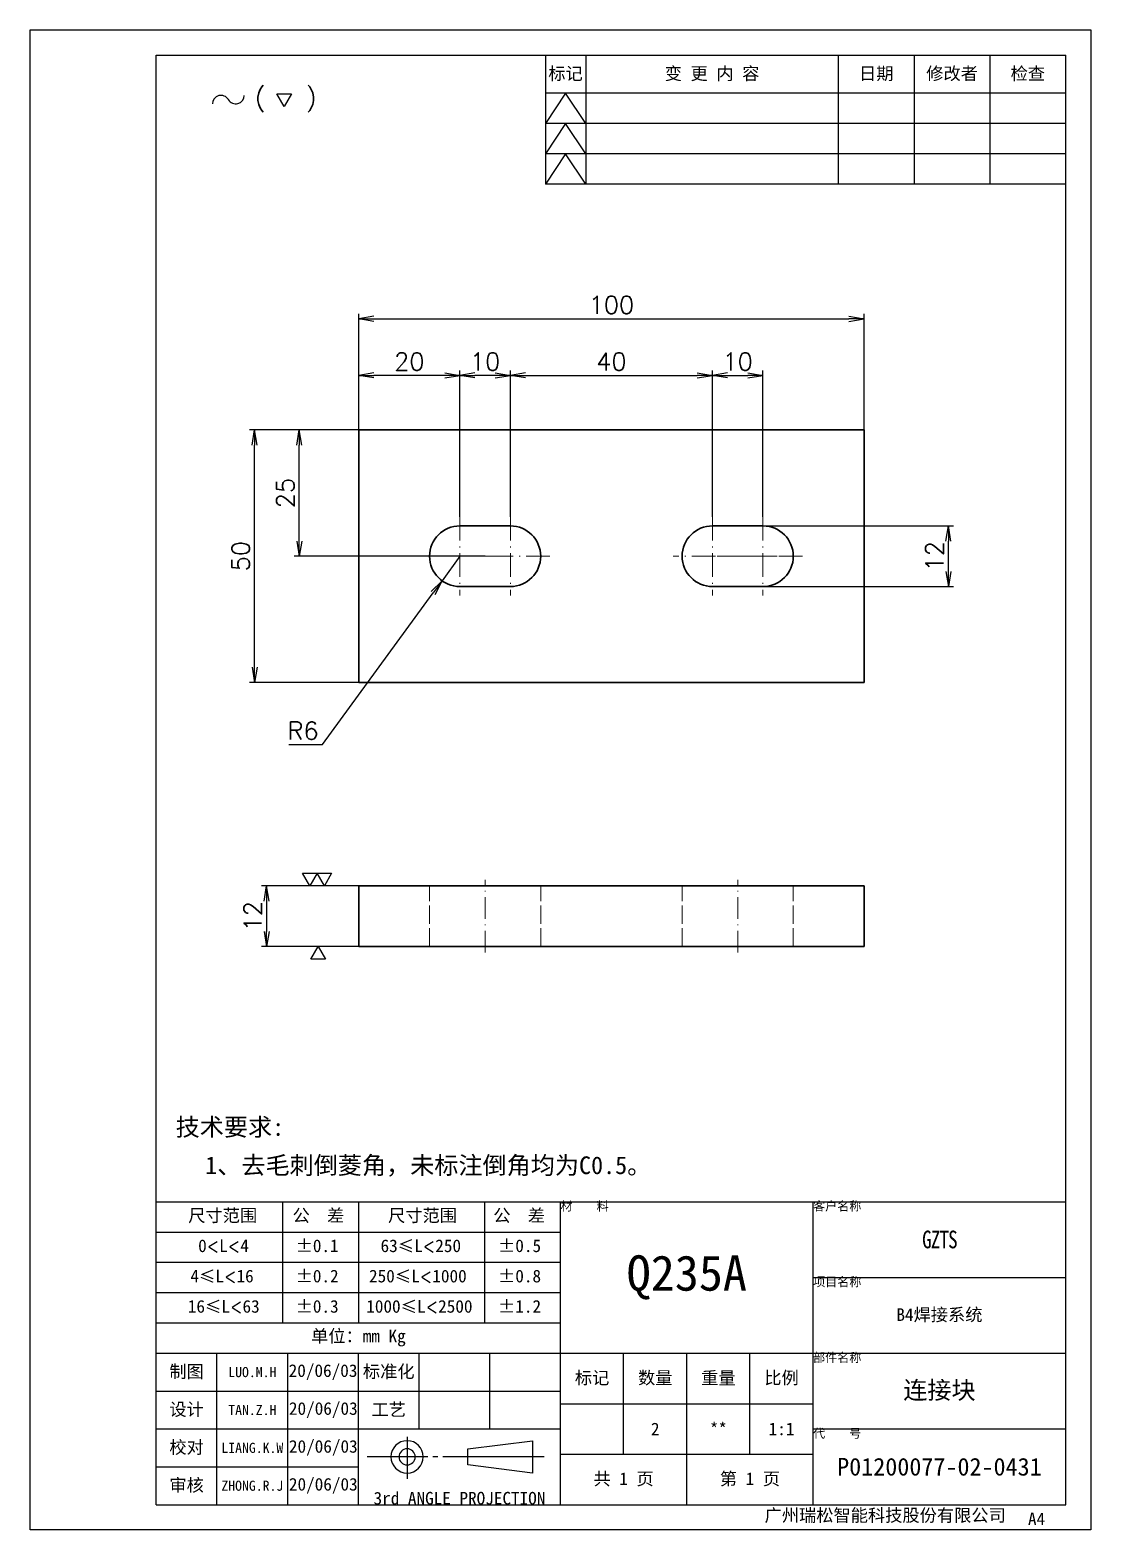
# Model space of a CAD drawing. Header units: millimetres. Extents: x -73083 to 81340, y -6859 to 6812.
# Drawn here: x 79339.9 to 79549.9, y -6859.1 to -6562.1 of the extents above; entities that cross this region are included whole.
import ezdxf

# ---------------------------------------------------------------- set-up
doc = ezdxf.new("R2010")
doc.units = ezdxf.units.MM
for name, pattern in [('AM_ISO02W050', [7.5, 6, -1.5]), ('AM_ISO08W050', [18, 12, -1.5, 3, -1.5]), ('CENTER-HOKUTO', [23, 20, -1, 1, -1]), ('DASHDOT', [18.5, 12, -3, 0.5, -3]), ('DASHED', [15, 12, -3])]:
    doc.linetypes.add(name, pattern=pattern)
for name, color, linetype in [('A4', 7, 'Continuous'), ('title_frame', 7, 'Continuous'), ('word_dim', 253, 'Continuous')]:
    doc.layers.add(name, color=color, linetype=linetype)
for name, color, linetype, lineweight in [('AM_7', 2, 'AM_ISO08W050', 25), ('AM_HID', 1, 'AM_ISO02W050', 25), ('SOLID LINE', 7, 'Continuous', 30)]:
    doc.layers.add(name, color=color, linetype=linetype, lineweight=lineweight)
doc.styles.get("Standard").update_dxf_attribs({"font": 'romans.shx', "bigfont": 'bigfont.shx'})
doc.dimstyles.new('STANDARD 1-1', dxfattribs={"dimtxt": 3.5, "dimasz": 3, "dimexe": 1, "dimexo": 0, "dimgap": 1, "dimtad": 3, "dimdsep": 46, "dimtxsty": 'Standard', "dimblk1": 'OPEN', "dimblk2": 'OPEN', "dimsah": 1, "dimcen": 0, "dimclrd": 256, "dimclre": 256, "dimclrt": 3, "dimazin": 2, "dimtfac": 1, "dimtmove": 0, "dimatfit": 3, "dimldrblk": 'OPEN', "dimfxl": 0, "dimtolj": 1, "dimtzin": 0, "dimarcsym": 0})
doc.dimstyles.new('STANDARD 1-1$4', dxfattribs={"dimtxt": 3.5, "dimasz": 3, "dimexe": 1, "dimexo": 0, "dimgap": 1, "dimtad": 3, "dimtoh": 1, "dimdsep": 46, "dimtxsty": 'Standard', "dimblk1": 'OPEN', "dimblk2": 'OPEN', "dimsah": 1, "dimcen": 0, "dimclrd": 256, "dimclre": 256, "dimclrt": 3, "dimazin": 2, "dimtfac": 1, "dimtmove": 0, "dimatfit": 3, "dimldrblk": 'OPEN', "dimfxl": 0, "dimtolj": 1, "dimtzin": 0, "dimarcsym": 0})
doc.dimstyles.new('STANDARD1-1', dxfattribs={"dimtxt": 3.5, "dimasz": 3, "dimexe": 1, "dimexo": 0, "dimgap": 1, "dimtad": 3, "dimdsep": 46, "dimtxsty": 'Standard', "dimblk1": 'OPEN', "dimblk2": 'OPEN', "dimsah": 1, "dimcen": 0, "dimclrd": 256, "dimclre": 256, "dimclrt": 3, "dimazin": 2, "dimtfac": 1, "dimtmove": 0, "dimatfit": 3, "dimldrblk": 'OPEN', "dimfxl": 0, "dimtolj": 1, "dimlwd": -1, "dimlwe": -1, "dimarcsym": 0})

# ---------------------------------------------------------------- blocks, each defined once
blk = doc.blocks.new('_Open')
at = {"color": 0, "lineweight": -2}
for p, q in [((-1, 0.167), (0, 0)), ((-1, -0.167), (0, 0)), ((0, 0), (-1, 0))]:
    blk.add_line(p, q, dxfattribs=at)
blk = doc.blocks.new('*D1809')
at = {"layer": 'DEFPOINTS', "color": 0, "linetype": 'Continuous', "ltscale": 5}
for p in [(79384.32, -6641.28), (79404.94, -6641.28), (79404.94, -6691.28)]:
    blk.add_point(p, dxfattribs=at)
at = {"layer": 'word_dim', "ltscale": 5}
for p, q in [((79404.94, -6641.28), (79383.32, -6641.28)), ((79384.32, -6688.28), (79384.32, -6644.28)), ((79404.94, -6691.28), (79383.32, -6691.28))]:
    blk.add_line(p, q, dxfattribs=at)
at = {"layer": 'word_dim', "linetype": 'Continuous', "ltscale": 5, "xscale": 3, "yscale": 3, "zscale": 3}
for p, rotation in [((79384.32, -6641.28), 90), ((79384.32, -6691.28), 270)]:
    blk.add_blockref('_Open', p, dxfattribs=dict(at, rotation=rotation))
at = {"layer": 'word_dim', "color": 3, "linetype": 'Continuous', "ltscale": 5, "insert": (79381.57, -6666.28), "char_height": 3.5, "attachment_point": 5, "rotation": 90}
blk.add_mtext('\\A1;50', dxfattribs=at)
blk = doc.blocks.new('*D1810')
at = {"layer": 'DEFPOINTS', "color": 0, "linetype": 'Continuous', "ltscale": 5}
for p in [(79504.94, -6619.28), (79404.94, -6649.86), (79504.94, -6649.86)]:
    blk.add_point(p, dxfattribs=at)
at = {"layer": 'word_dim', "ltscale": 5}
for p, q in [((79404.94, -6649.86), (79404.94, -6618.28)), ((79407.94, -6619.28), (79501.94, -6619.28)), ((79504.94, -6649.86), (79504.94, -6618.28))]:
    blk.add_line(p, q, dxfattribs=at)
at = {"layer": 'word_dim', "linetype": 'Continuous', "ltscale": 5, "xscale": 3, "yscale": 3, "zscale": 3, "rotation": 180}
blk.add_blockref('_Open', (79404.94, -6619.28), dxfattribs=at)
at = {"layer": 'word_dim', "linetype": 'Continuous', "ltscale": 5, "xscale": 3, "yscale": 3, "zscale": 3}
blk.add_blockref('_Open', (79504.94, -6619.28), dxfattribs=at)
at = {"layer": 'word_dim', "color": 3, "linetype": 'Continuous', "ltscale": 5, "insert": (79454.94, -6616.53), "char_height": 3.5, "attachment_point": 5}
blk.add_mtext('\\A1;100', dxfattribs=at)
blk = doc.blocks.new('*D1811')
at = {"layer": 'DEFPOINTS', "color": 0, "linetype": 'Continuous', "ltscale": 5}
for p in [(79404.94, -6630.49), (79404.94, -6649.86), (79424.94, -6658.48)]:
    blk.add_point(p, dxfattribs=at)
at = {"layer": 'word_dim', "ltscale": 5}
for p, q in [((79404.94, -6649.86), (79404.94, -6629.49)), ((79421.94, -6630.49), (79407.94, -6630.49)), ((79424.94, -6658.48), (79424.94, -6629.49))]:
    blk.add_line(p, q, dxfattribs=at)
at = {"layer": 'word_dim', "linetype": 'Continuous', "ltscale": 5, "xscale": 3, "yscale": 3, "zscale": 3, "rotation": 180}
blk.add_blockref('_Open', (79404.94, -6630.49), dxfattribs=at)
at = {"layer": 'word_dim', "linetype": 'Continuous', "ltscale": 5, "xscale": 3, "yscale": 3, "zscale": 3}
blk.add_blockref('_Open', (79424.94, -6630.49), dxfattribs=at)
at = {"layer": 'word_dim', "color": 3, "linetype": 'Continuous', "ltscale": 5, "insert": (79414.94, -6627.74), "char_height": 3.5, "attachment_point": 5}
blk.add_mtext('\\A1;20', dxfattribs=at)
blk = doc.blocks.new('*D1812')
at = {"layer": 'DEFPOINTS', "color": 0, "linetype": 'Continuous', "ltscale": 5}
for p in [(79474.94, -6630.49), (79434.94, -6658.48), (79474.94, -6658.48)]:
    blk.add_point(p, dxfattribs=at)
at = {"layer": 'word_dim', "ltscale": 5}
for p, q in [((79434.94, -6658.48), (79434.94, -6629.49)), ((79437.94, -6630.49), (79471.94, -6630.49)), ((79474.94, -6658.48), (79474.94, -6629.49))]:
    blk.add_line(p, q, dxfattribs=at)
at = {"layer": 'word_dim', "linetype": 'Continuous', "ltscale": 5, "xscale": 3, "yscale": 3, "zscale": 3, "rotation": 180}
blk.add_blockref('_Open', (79434.94, -6630.49), dxfattribs=at)
at = {"layer": 'word_dim', "linetype": 'Continuous', "ltscale": 5, "xscale": 3, "yscale": 3, "zscale": 3}
blk.add_blockref('_Open', (79474.94, -6630.49), dxfattribs=at)
at = {"layer": 'word_dim', "color": 3, "linetype": 'Continuous', "ltscale": 5, "insert": (79454.94, -6627.74), "char_height": 3.5, "attachment_point": 5}
blk.add_mtext('\\A1;40', dxfattribs=at)
blk = doc.blocks.new('*D1813')
at = {"layer": 'DEFPOINTS', "color": 0, "linetype": 'Continuous', "ltscale": 5}
for p in [(79393.16, -6641.28), (79413.22, -6641.28), (79429.94, -6666.28)]:
    blk.add_point(p, dxfattribs=at)
at = {"layer": 'word_dim', "ltscale": 5}
for p, q in [((79413.22, -6641.28), (79392.16, -6641.28)), ((79393.16, -6663.28), (79393.16, -6644.28)), ((79429.94, -6666.28), (79392.16, -6666.28))]:
    blk.add_line(p, q, dxfattribs=at)
at = {"layer": 'word_dim', "linetype": 'Continuous', "ltscale": 5, "xscale": 3, "yscale": 3, "zscale": 3}
for p, rotation in [((79393.16, -6641.28), 90), ((79393.16, -6666.28), 270)]:
    blk.add_blockref('_Open', p, dxfattribs=dict(at, rotation=rotation))
at = {"layer": 'word_dim', "color": 3, "linetype": 'Continuous', "ltscale": 5, "insert": (79390.41, -6653.78), "char_height": 3.5, "attachment_point": 5, "rotation": 90}
blk.add_mtext('\\A1;25', dxfattribs=at)
blk = doc.blocks.new('*D1814')
at = {"layer": 'DEFPOINTS', "color": 0, "linetype": 'Continuous', "ltscale": 5}
for p in [(79404.94, -6731.56), (79386.7, -6743.56), (79404.94, -6743.56)]:
    blk.add_point(p, dxfattribs=at)
at = {"layer": 'word_dim', "ltscale": 5}
for p, q in [((79404.94, -6731.56), (79385.7, -6731.56)), ((79386.7, -6734.56), (79386.7, -6740.56)), ((79404.94, -6743.56), (79385.7, -6743.56))]:
    blk.add_line(p, q, dxfattribs=at)
at = {"layer": 'word_dim', "linetype": 'Continuous', "ltscale": 5, "xscale": 3, "yscale": 3, "zscale": 3}
for p, rotation in [((79386.7, -6731.56), 90), ((79386.7, -6743.56), 270)]:
    blk.add_blockref('_Open', p, dxfattribs=dict(at, rotation=rotation))
at = {"layer": 'word_dim', "color": 3, "linetype": 'Continuous', "ltscale": 5, "insert": (79383.95, -6737.56), "char_height": 3.5, "attachment_point": 5, "rotation": 90}
blk.add_mtext('\\A1;12', dxfattribs=at)
blk = doc.blocks.new('shiage2')
at = {"layer": 'word_dim', "color": 3, "linetype": 'Continuous'}
for p, q in [((-1.44, 2.5), (4.33, 2.5)), ((0, 0), (-1.44, 2.5)), ((1.44, 2.5), (0, 0)), ((2.89, 0), (1.44, 2.5)), ((4.33, 2.5), (2.89, 0))]:
    blk.add_line(p, q, dxfattribs=at)
blk = doc.blocks.new('shiage1')
at = {"layer": 'word_dim', "color": 3, "linetype": 'Continuous'}
for p, q in [((0, 0), (-1.44, 2.5)), ((-1.44, 2.5), (1.44, 2.5)), ((1.44, 2.5), (0, 0))]:
    blk.add_line(p, q, dxfattribs=at)
blk = doc.blocks.new('shiage0')
at = {"layer": 'word_dim', "color": 3, "linetype": 'Continuous'}
for centre, start, end in [((1.69, 0), 30, 180), ((4.61, 1.69), 210, 0)]:
    blk.add_arc(centre, 1.69, start, end, dxfattribs=at)
blk = doc.blocks.new('12')
at = {"layer": 'title_frame', "color": 3, "linetype": 'Continuous'}
blk.add_lwpolyline([(20.46, 3.03), (19.01, 5.53), (21.9, 5.53)], close=True, dxfattribs=at)
blk.add_blockref('shiage0', (6.23, 3.56), dxfattribs=at)
blk.add_text('(   )', height=3.5, dxfattribs=at).set_placement((14.64, 3.08))
blk = doc.blocks.new('*D1930')
at = {"layer": 'DEFPOINTS', "color": 0, "linetype": 'Continuous', "ltscale": 5}
for p in [(79424.94, -6630.49), (79424.94, -6658.48), (79434.94, -6658.48)]:
    blk.add_point(p, dxfattribs=at)
at = {"layer": 'word_dim', "ltscale": 5}
for p, q in [((79424.94, -6658.48), (79424.94, -6629.49)), ((79431.94, -6630.49), (79427.94, -6630.49)), ((79434.94, -6658.48), (79434.94, -6629.49))]:
    blk.add_line(p, q, dxfattribs=at)
at = {"layer": 'word_dim', "linetype": 'Continuous', "ltscale": 5, "xscale": 3, "yscale": 3, "zscale": 3, "rotation": 180}
blk.add_blockref('_Open', (79424.94, -6630.49), dxfattribs=at)
at = {"layer": 'word_dim', "linetype": 'Continuous', "ltscale": 5, "xscale": 3, "yscale": 3, "zscale": 3}
blk.add_blockref('_Open', (79434.94, -6630.49), dxfattribs=at)
at = {"layer": 'word_dim', "color": 3, "linetype": 'Continuous', "ltscale": 5, "insert": (79429.94, -6627.74), "char_height": 3.5, "attachment_point": 5}
blk.add_mtext('\\A1;10', dxfattribs=at)
blk = doc.blocks.new('*D1931')
at = {"layer": 'DEFPOINTS', "color": 0, "linetype": 'Continuous', "ltscale": 5}
for p in [(79484.94, -6630.49), (79474.94, -6658.48), (79484.94, -6658.48)]:
    blk.add_point(p, dxfattribs=at)
at = {"layer": 'word_dim', "linetype": 'Continuous', "lineweight": -2, "ltscale": 5}
for p, q in [((79474.94, -6658.48), (79474.94, -6629.49)), ((79477.94, -6630.49), (79481.94, -6630.49)), ((79484.94, -6658.48), (79484.94, -6629.49))]:
    blk.add_line(p, q, dxfattribs=at)
at = {"layer": 'word_dim', "linetype": 'Continuous', "lineweight": -2, "ltscale": 5, "xscale": 3, "yscale": 3, "zscale": 3, "rotation": 180}
blk.add_blockref('_Open', (79474.94, -6630.49), dxfattribs=at)
at = {"layer": 'word_dim', "linetype": 'Continuous', "lineweight": -2, "ltscale": 5, "xscale": 3, "yscale": 3, "zscale": 3}
blk.add_blockref('_Open', (79484.94, -6630.49), dxfattribs=at)
at = {"layer": 'word_dim', "color": 3, "linetype": 'Continuous', "ltscale": 5, "insert": (79479.94, -6627.74), "char_height": 3.5, "attachment_point": 5}
blk.add_mtext('\\A1;10', dxfattribs=at)
blk = doc.blocks.new('*D1932')
at = {"layer": 'DEFPOINTS', "color": 0, "linetype": 'Continuous', "ltscale": 5}
for p in [(79484.94, -6660.29), (79521.64, -6660.29), (79484.94, -6672.29)]:
    blk.add_point(p, dxfattribs=at)
at = {"layer": 'word_dim', "linetype": 'Continuous', "lineweight": -2, "ltscale": 5}
for p, q in [((79484.94, -6660.29), (79522.64, -6660.29)), ((79521.64, -6669.29), (79521.64, -6663.29)), ((79484.94, -6672.29), (79522.64, -6672.29))]:
    blk.add_line(p, q, dxfattribs=at)
at = {"layer": 'word_dim', "linetype": 'Continuous', "lineweight": -2, "ltscale": 5, "xscale": 3, "yscale": 3, "zscale": 3}
for p, rotation in [((79521.64, -6660.29), 90), ((79521.64, -6672.29), 270)]:
    blk.add_blockref('_Open', p, dxfattribs=dict(at, rotation=rotation))
at = {"layer": 'word_dim', "color": 3, "linetype": 'Continuous', "ltscale": 5, "insert": (79518.89, -6666.29), "char_height": 3.5, "attachment_point": 5, "rotation": 90}
blk.add_mtext('\\A1;12', dxfattribs=at)
blk = doc.blocks.new('*D1933')
at = {"layer": 'DEFPOINTS', "color": 0, "linetype": 'Continuous', "ltscale": 5}
for p in [(79424.94, -6666.28), (79421.41, -6671.13)]:
    blk.add_point(p, dxfattribs=at)
at = {"layer": 'word_dim', "linetype": 'Continuous', "lineweight": -2, "ltscale": 5}
for p, q in [((79424.94, -6666.28), (79421.41, -6671.13)), ((79397.75, -6703.58), (79419.64, -6673.56)), ((79391.09, -6703.58), (79397.75, -6703.58))]:
    blk.add_line(p, q, dxfattribs=at)
at = {"layer": 'word_dim', "linetype": 'Continuous', "lineweight": -2, "ltscale": 5, "xscale": 3, "yscale": 3, "zscale": 3, "rotation": 53.90888376498024}
blk.add_blockref('_Open', (79421.41, -6671.13), dxfattribs=at)
at = {"layer": 'word_dim', "color": 3, "linetype": 'Continuous', "ltscale": 5, "insert": (79393.92, -6700.83), "char_height": 3.5, "attachment_point": 5}
blk.add_mtext('\\A1;R6', dxfattribs=at)

msp = doc.modelspace()

# ---------------------------------------------------------------- linework, layer by layer
at = {"color": 7, "lineweight": 35}
for p, q in [((79404.94192, -6691.28497), (79404.94192, -6641.28497)), ((79504.94192, -6641.28509), (79404.94192, -6641.28497)), ((79504.94192, -6641.28509), (79504.94192, -6691.28509)), ((79424.94192, -6660.28497), (79434.94192, -6660.28497)), ((79474.94192, -6660.28503), (79484.94192, -6660.28503)), ((79434.94192, -6672.28497), (79424.94192, -6672.28497)), ((79484.94192, -6672.28503), (79474.94192, -6672.28503)), ((79404.94192, -6691.28497), (79504.94192, -6691.28509)), ((79404.94194, -6731.55854), (79504.94194, -6731.55854)), ((79404.94194, -6743.55854), (79504.94194, -6743.55854))]:
    msp.add_line(p, q, dxfattribs=at)
at = {"color": 7, "lineweight": 35, "ltscale": 0.3}
for p, q in [((79404.94194, -6731.55854), (79404.94194, -6743.55854)), ((79504.94194, -6731.55854), (79504.94194, -6743.55854))]:
    msp.add_line(p, q, dxfattribs=at)
at = {"color": 7, "lineweight": 35}
for centre, start, end in [((79424.94192, -6666.28497), 90, 270), ((79434.94192, -6666.28497), 270, 90), ((79474.94192, -6666.28503), 90, 270), ((79484.94192, -6666.28503), 270, 90)]:
    msp.add_arc(centre, 6, start, end, dxfattribs=at)
at = {"layer": 'A4', "linetype": 'Continuous'}
msp.add_lwpolyline([(79339.86435, -6562.09132), (79549.86435, -6562.09132), (79549.86435, -6859.09132), (79339.86435, -6859.09132)], close=True, dxfattribs=at)
at = {"layer": 'AM_7', "linetype": 'DASHDOT', "lineweight": 13, "ltscale": 0.389999}
for p, q in [((79424.94192, -6658.48492), (79424.94192, -6674.08489)), ((79434.94192, -6658.48492), (79434.94192, -6674.08489)), ((79474.94192, -6658.48498), (79474.94192, -6674.08496)), ((79484.94192, -6658.48498), (79484.94192, -6674.08496))]:
    msp.add_line(p, q, dxfattribs=at)
at = {"layer": 'AM_7', "linetype": 'DASHDOT', "lineweight": 13, "ltscale": 0.38999}
for p, q in [((79432.74075, -6666.28497), (79417.14114, -6666.28497)), ((79442.74075, -6666.28497), (79427.14114, -6666.28497)), ((79482.74075, -6666.28503), (79467.14114, -6666.28503)), ((79487.74075, -6666.28497), (79472.14114, -6666.28497)), ((79492.74075, -6666.28503), (79477.14114, -6666.28503))]:
    msp.add_line(p, q, dxfattribs=at)
at = {"layer": 'AM_7', "linetype": 'DASHDOT', "lineweight": 13, "ltscale": 0.360001}
for p, q in [((79429.94194, -6744.75861), (79429.94194, -6730.35859)), ((79479.94194, -6744.75861), (79479.94194, -6730.35859))]:
    msp.add_line(p, q, dxfattribs=at)
at = {"layer": 'AM_HID', "linetype": 'DASHED', "lineweight": 13, "ltscale": 0.3}
for p, q in [((79418.94192, -6743.55854), (79418.94192, -6731.55854)), ((79440.94192, -6743.55854), (79440.94192, -6731.55854)), ((79468.94192, -6743.55854), (79468.94192, -6731.55854)), ((79490.94192, -6743.55854), (79490.94192, -6731.55854))]:
    msp.add_line(p, q, dxfattribs=at)
at = {"layer": 'title_frame', "linetype": 'Continuous'}
for p, q in [((79364.86435, -6567.09132), (79544.86435, -6567.09132)), ((79364.86435, -6854.09132), (79364.86435, -6567.09132)), ((79441.86435, -6567.09132), (79441.86435, -6592.59132)), ((79449.86435, -6567.09132), (79449.86435, -6592.59132)), ((79499.86435, -6592.59132), (79499.86435, -6567.09132)), ((79514.86435, -6567.09132), (79514.86435, -6592.59132)), ((79529.86435, -6567.09132), (79529.86435, -6592.59132)), ((79544.86435, -6854.09132), (79544.86435, -6567.09132)), ((79544.86435, -6574.59132), (79441.86435, -6574.59132)), ((79445.86435, -6574.59132), (79441.86435, -6580.59132)), ((79449.86435, -6580.59132), (79445.86435, -6574.59132)), ((79544.86435, -6580.59132), (79441.86435, -6580.59132)), ((79445.86435, -6580.59132), (79441.86435, -6586.59132)), ((79449.86435, -6586.59132), (79445.86435, -6580.59132)), ((79544.86435, -6586.59132), (79441.86435, -6586.59132)), ((79445.86435, -6586.59132), (79441.86435, -6592.59132)), ((79449.86435, -6592.59132), (79445.86435, -6586.59132)), ((79544.86435, -6592.59132), (79441.86435, -6592.59132)), ((79364.86435, -6794.09132), (79544.86435, -6794.09132)), ((79364.86435, -6854.09132), (79364.86435, -6794.09132)), ((79389.86435, -6794.09132), (79389.86435, -6818.09132)), ((79404.86435, -6794.09132), (79404.86435, -6818.09132)), ((79429.86435, -6818.09132), (79429.86435, -6794.09132)), ((79444.86435, -6854.09132), (79444.86435, -6794.09132)), ((79494.86435, -6854.09132), (79494.86435, -6794.09132)), ((79544.86435, -6854.09132), (79544.86435, -6794.09132)), ((79364.86435, -6800.09132), (79444.86435, -6800.09132)), ((79364.86435, -6806.09132), (79444.86435, -6806.09132)), ((79494.86435, -6809.09132), (79544.86435, -6809.09132)), ((79364.86435, -6812.09132), (79444.86435, -6812.09132)), ((79364.86435, -6818.09132), (79444.86435, -6818.09132)), ((79364.86435, -6824.09132), (79544.86435, -6824.09132)), ((79376.86435, -6854.09132), (79376.86435, -6824.09132)), ((79390.86435, -6854.09132), (79390.86435, -6824.09132)), ((79390.86435, -6854.09132), (79390.86435, -6824.09132)), ((79390.86435, -6854.09132), (79390.86435, -6824.09132)), ((79404.86435, -6854.09132), (79404.86435, -6824.09132)), ((79416.86435, -6839.09132), (79416.86435, -6824.09132)), ((79430.86435, -6839.09132), (79430.86435, -6824.09132)), ((79457.36435, -6844.09132), (79457.36435, -6824.09132)), ((79469.86435, -6854.09132), (79469.86435, -6824.09132)), ((79482.36435, -6844.09132), (79482.36435, -6824.09132)), ((79364.86435, -6831.59132), (79444.86435, -6831.59132)), ((79444.86435, -6834.09132), (79494.86435, -6834.09132)), ((79364.86435, -6839.09132), (79444.86435, -6839.09132)), ((79494.86435, -6839.09132), (79544.86435, -6839.09132)), ((79444.86435, -6844.09132), (79494.86435, -6844.09132)), ((79364.86435, -6846.59132), (79404.86435, -6846.59132)), ((79364.86435, -6854.09132), (79544.86435, -6854.09132)), ((79364.86435, -6854.09132), (79544.86435, -6854.09132))]:
    msp.add_line(p, q, dxfattribs=at)
at = {"layer": 'title_frame', "color": 2, "linetype": 'CENTER-HOKUTO'}
for p, q in [((79414.49883, -6840.6729), (79414.49883, -6848.9417)), ((79441.60443, -6844.6089), (79406.59643, -6844.6089))]:
    msp.add_line(p, q, dxfattribs=at)
at = {"layer": 'title_frame', "color": 3, "linetype": 'Continuous'}
for p, q in [((79426.49883, -6843.0089), (79439.29883, -6841.4089)), ((79439.29883, -6841.4089), (79439.29883, -6847.8089)), ((79426.49883, -6846.2089), (79426.49883, -6843.0089)), ((79439.29883, -6847.8089), (79426.49883, -6846.2089))]:
    msp.add_line(p, q, dxfattribs=at)
for radius in [3.2, 1.6]:
    msp.add_arc((79414.49883, -6844.6089), radius, 0, 359.9893827, dxfattribs=at)

# ---------------------------------------------------------------- block references
at = {"layer": 'word_dim', "color": 3, "linetype": 'Continuous', "ltscale": 5}
for name, p in [('12', (79369.73942, -6580.28086)), ('shiage2', (79395.23847, -6731.55854))]:
    msp.add_blockref(name, p, dxfattribs=at)
at = {"layer": 'word_dim', "color": 3, "linetype": 'Continuous', "ltscale": 5, "rotation": 180}
msp.add_blockref('shiage1', (79396.91159, -6743.55854), dxfattribs=at)

# ---------------------------------------------------------------- texts
at = {"layer": 'SOLID LINE', "ltscale": 0.5}
for s, insert, char_height, width, attachment_point in [('\\pt15;{\\fSimHei|b0|i0|c134|p2;\\C3;标记}', (79445.86435, -6570.84132), 2.5, 8, 5), ('\\pt15;{\\fSimHei|b0|i0|c134|p2;\\C3;变 更 内 容}', (79474.86435, -6570.84132), 2.5, 50, 5), ('\\pt15;{\\fSimHei|b0|i0|c134|p2;\\C3;日期}', (79507.36435, -6570.84132), 2.5, 15, 5), ('\\pt15;{\\fSimHei|b0|i0|c134|p2;\\C3;修改者}', (79522.36435, -6570.84132), 2.5, 15, 5), ('\\pt15;{\\fSimHei|b0|i0|c134|p2;\\C3;检查}', (79537.36435, -6570.84132), 2.5, 15, 5), ('\\pt21;{\\fSimHei|b0|i0|c134|p2;\\C3;技术要求:}', (79368.69136, -6777.54723), 3.5, 30.060526, 1), ('\\pt21;{\\fSimHei|b0|i0|c134|p2;\\C3;\\P1、去毛刺倒菱角，未标注倒角均为C0.5。}', (79374.54069, -6779.28844), 3.5, 111.5909352, 1), ('\\pt15;{\\fSimHei|b0|i0|c134|p2;\\C3;尺寸范围}', (79371.18431, -6795.56238), 2.5, 45.3015188, 1), ('\\pt15;{\\fSimHei|b0|i0|c134|p2;\\C3;公  差}', (79391.83805, -6795.56238), 2.5, 45.3015188, 1), ('\\pt15;{\\fSimHei|b0|i0|c134|p2;\\C3;尺寸范围}', (79410.73176, -6795.56238), 2.5, 45.3015188, 1), ('\\pt15;{\\fSimHei|b0|i0|c134|p2;\\C3;公  差}', (79431.57041, -6795.56238), 2.5, 45.3015188, 1), ('{\\fSimHei|b0|i0|c134|p2;\\C3;材    料}', (79444.86435, -6794.09132), 1.75, 50, 1), ('\\pt10.5;{\\fSimHei|b0|i0|c134|p2;\\C3;客户名称}', (79494.86435, -6794.09132), 1.75, 50, 1), ('{\\fSimHei|b0|i0|c134|p2;\\W0.8;\\T0.9;\\C3;GZTS}', (79519.86435, -6801.59132), 3.5, 50, 5), ('\\pt15;{\\fSimHei|b0|i0|c134|p2;\\C3;0\\Fromans,bigfont|c134;\\H0.9583x;<\\fSimHei|b0|i0|c134|p2;\\H1.044x;L\\Fromans,bigfont|c134;\\H0.9583x;<\\fSimHei|b0|i0|c134|p2;\\H1.044x;4}', (79373.14488, -6801.56238), 2.5, 45.3015188, 1), ('\\pt15;{\\fSimHei|b0|i0|c134|p2;\\C3;%%P0.1}', (79392.44669, -6801.56238), 2.5, 45.3015188, 1), ('\\pt15;{\\fSimHei|b0|i0|c134|p2;\\C3;63\\H0.9583x;≤\\H1.044x;L\\Fromans,bigfont|c134;\\H0.9579x;<\\fSimHei|b0|i0|c134|p2;\\H1.044x;250}', (79409.24803, -6801.56238), 2.5, 45.3015188, 1), ('\\pt15;{\\fSimHei|b0|i0|c134|p2;\\C3;%%P0.5}', (79432.51701, -6801.56238), 2.5, 45.3015188, 1), ('\\pt42;{\\fSimHei|b0|i0|c134|p2;\\C3;Q235A}', (79469.86435, -6809.09132), 7, 50, 5), ('\\pt15;{\\fSimHei|b0|i0|c134|p2;\\C3;4\\H0.9583x;≤\\H1.043x;L\\Fromans,bigfont|c134;\\H0.9588x;<\\fSimHei|b0|i0|c134|p2;\\H1.043x;16}', (79371.61086, -6807.56238), 2.5, 45.3015188, 1), ('\\pt15;{\\fSimHei|b0|i0|c134|p2;\\C3;%%P0.2}', (79392.44669, -6807.56238), 2.5, 45.3015188, 1), ('\\pt15;{\\fSimHei|b0|i0|c134|p2;\\C3;250\\H0.9583x;≤\\H1.044x;L\\Fromans,bigfont|c134;\\H0.9579x;<\\fSimHei|b0|i0|c134|p2;\\H1.044x;1000}', (79406.96539, -6807.56238), 2.5, 45.3015188, 1), ('\\pt15;{\\fSimHei|b0|i0|c134|p2;\\C3;%%P0.8}', (79432.51701, -6807.56238), 2.5, 45.3015188, 1), ('\\pt10.5;{\\fSimHei|b0|i0|c134|p2;\\C3;项目名称}', (79494.86435, -6809.09132), 1.75, 50, 1), ('\\pt15;{\\fSimHei|b0|i0|c134|p2;\\C3;16\\H0.9583x;≤\\H1.044x;L\\Fromans,bigfont|c134;\\H0.9579x;<\\fSimHei|b0|i0|c134|p2;\\H1.044x;63}', (79371.09581, -6813.56238), 2.5, 45.3015188, 1), ('\\pt15;{\\fSimHei|b0|i0|c134|p2;\\C3;%%P0.3}', (79392.44669, -6813.56238), 2.5, 45.3015188, 1), ('\\pt15;{\\fSimHei|b0|i0|c134|p2;\\C3;%%P1.2}', (79432.51701, -6813.56238), 2.5, 45.3015188, 1), ('{\\fSimHei|b0|i0|c134|p2;\\C3;B4焊接系统}', (79519.86435, -6816.59132), 2.5, 50, 5), ('\\pt15;{\\fSimHei|b0|i0|c134|p2;\\C3;单位：mm Kg}', (79404.86435, -6821.09132), 2.5, 80, 5), ('\\pt10.5;{\\fSimHei|b0|i0|c134|p2;\\C3;部件名称}', (79494.86435, -6824.09132), 1.75, 50, 1), ('\\pt15;{\\fSimHei|b0|i0|c134|p2;\\C3;制图}', (79370.86435, -6827.84132), 2.5, 12, 5), ('\\pt288;{\\fSimHei|b0|i0|c134|p2;\\H0.8x;\\C3;LUO.M.H}', (79383.86435, -6827.84132), 2.5, 14, 5), ('\\pt60;{\\fSimHei|b0|i0|c134|p2;\\C3;20/06/03}', (79397.86435, -6827.84132), 2.5, 14, 5), ('\\pt15;{\\fSimHei|b0|i0|c134|p2;\\C3;标准化}', (79410.86435, -6827.84132), 2.5, 12, 5), ('\\pt15;{\\fSimHei|b0|i0|c134|p2;\\C3;标记}', (79451.11435, -6829.09132), 2.5, 12.5, 5), ('\\pt15;{\\fSimHei|b0|i0|c134|p2;\\C3;数量}', (79463.61435, -6829.09132), 2.5, 12.5, 5), ('\\pt15;{\\fSimHei|b0|i0|c134|p2;\\C3;重量}', (79476.11435, -6829.09132), 2.5, 12.5, 5), ('\\pt15;{\\fSimHei|b0|i0|c134|p2;\\C3;比例}', (79488.61435, -6829.09132), 2.5, 12.5, 5), ('{\\fSimHei|b0|i0|c134|p2;\\C3;连接块}', (79519.86435, -6831.59132), 3.5, 50, 5), ('\\pt15;{\\fSimHei|b0|i0|c134|p2;\\C3;设计}', (79370.86435, -6835.34132), 2.5, 12, 5), ('\\pt60;{\\fSimHei|b0|i0|c134|p2;\\C3;20/06/03}', (79397.91498, -6835.34132), 2.5, 13.8987286, 5), ('\\pt15;{\\fSimHei|b0|i0|c134|p2;\\C3;工艺}', (79410.86435, -6835.34132), 2.5, 12, 5), ('\\pt288;{\\fSimHei|b0|i0|c134|p2;\\H0.8x;\\C3;TAN.Z.H}', (79383.86435, -6835.34132), 2.5, 14, 5), ('\\pt15;{\\fSimHei|b0|i0|c134|p2;\\C3;2}', (79463.61435, -6839.09132), 2.5, 12.5, 5), ('\\pt15;{\\fSimHei|b0|i0|c134|p2;\\C3;**}', (79476.11435, -6839.09132), 2.5, 12.5, 5), ('\\pt15;{\\fSimHei|b0|i0|c134|p2;\\C3;1:1}', (79488.61435, -6839.09132), 2.5, 12.5, 5), ('\\pt10.5;{\\fSimHei|b0|i0|c134|p2;\\C3;代    号}', (79494.86435, -6839.09132), 1.75, 50, 1), ('\\pt15;{\\fSimHei|b0|i0|c134|p2;\\C3;校对}', (79370.86435, -6842.84132), 2.5, 12, 5), ('\\pt288;{\\fSimHei|b0|i0|c134|p2;\\H0.8x;\\C3;LIANG.K.W}', (79383.86435, -6842.84132), 2.5, 14, 5), ('\\pt60;{\\fSimHei|b0|i0|c134|p2;\\C3;20/06/03}', (79397.91498, -6842.84132), 2.5, 13.8987286, 5), ('{\\fSimHei|b0|i0|c134|p2;\\C3;P01200077-02-0431}', (79519.86435, -6846.59132), 3.5, 50, 5), ('\\pt15;{\\fSimHei|b0|i0|c134|p2;\\C3;审核}', (79370.86435, -6850.34132), 2.5, 12, 5), ('\\pt60;{\\fSimHei|b0|i0|c134|p2;\\C3;20/06/03}', (79397.91498, -6850.34132), 2.5, 13.8987286, 5), ('\\pt15;{\\fSimHei|b0|i0|c134|p2;\\C3;共 1 页}', (79457.36435, -6849.09132), 2.5, 25, 5), ('\\pt15;{\\fSimHei|b0|i0|c134|p2;\\C3;第 1 页}', (79482.36435, -6849.09132), 2.5, 25, 5), ('\\pt288;{\\fSimHei|b0|i0|c134|p2;\\H0.8x;\\C3;ZHONG.R.J}', (79383.86435, -6850.34132), 2.5, 14, 5), ('{\\fSimHei|b0|i0|c134|p2;\\C3;3rd ANGLE PROJECTION}', (79424.86435, -6854.09132), 2.5, 40, 8)]:
    msp.add_mtext(s, dxfattribs=dict(at, insert=insert, char_height=char_height, width=width, attachment_point=attachment_point))
at = {"layer": 'SOLID LINE', "ltscale": 0.5, "insert": (79406.41669, -6813.56238), "char_height": 2.5, "width": 45.3015188, "attachment_point": 1, "line_spacing_factor": 0.72}
msp.add_mtext('\\pt15;{\\fSimHei|b0|i0|c134|p2;\\C3;1000\\H0.9583x;≤\\H1.044x;L\\Fromans,bigfont|c134;\\H0.9579x;<\\fSimHei|b0|i0|c134|p2;\\H1.044x;2500}', dxfattribs=at)
at = {"layer": 'word_dim', "linetype": 'Continuous', "char_height": 2.5, "width": 66.8459239, "attachment_point": 1}
for s, insert in [('\\pt15;{\\fSimHei|b0|i0|c134|p2;\\C3;广州瑞松智能科技股份有限公司}', (79485.25878, -6854.92497)), ('\\pt21;{\\fSimHei|b0|i0|c134|p2;\\C3;A4}', (79537.39142, -6855.63426))]:
    msp.add_mtext(s, dxfattribs=dict(at, insert=insert))

# ---------------------------------------------------------------- dimensions: what is measured, and where the dimension line sits
at = {"layer": 'word_dim', "color": 3, "linetype": 'Continuous', "ltscale": 5}
for base, p1, p2, dimstyle, picture, middle in [((79504.94192, -6619.2772), (79404.94192, -6649.85912), (79504.94192, -6649.85912), 'STANDARD1-1', '*D1810', (79454.94192, -6616.5272)), ((79404.94192, -6630.49071), (79424.94192, -6658.48492), (79404.94192, -6649.85912), 'STANDARD1-1', '*D1811', (79414.94192, -6627.74071)), ((79424.94192, -6630.49071), (79434.94192, -6658.48492), (79424.94192, -6658.48492), 'STANDARD1-1', '*D1930', (79429.94192, -6627.74071)), ((79474.94192, -6630.49071), (79434.94192, -6658.48492), (79474.94192, -6658.48498), 'STANDARD1-1', '*D1812', (79454.94192, -6627.74071)), ((79484.94192, -6630.49071), (79474.94192, -6658.48498), (79484.94192, -6658.48498), 'STANDARD 1-1', '*D1931', (79479.94192, -6627.74071))]:
    dim = msp.add_linear_dim(base=base, p1=p1, p2=p2, dimstyle=dimstyle, dxfattribs=at)
    dim.commit()
    dim.dimension.update_dxf_attribs({"geometry": picture, "text_midpoint": middle})
for base, p1, p2, dimstyle, picture, middle in [((79384.32088, -6641.28497), (79404.94192, -6691.28497), (79404.94198, -6641.28497), 'STANDARD1-1', '*D1809', (79381.57088, -6666.28497)), ((79393.16172, -6641.28498), (79429.94094, -6666.28497), (79413.22258, -6641.28498), 'STANDARD1-1', '*D1813', (79390.41172, -6653.78497)), ((79521.64085, -6660.28503), (79484.94192, -6672.28503), (79484.94192, -6660.28503), 'STANDARD 1-1', '*D1932', (79518.89085, -6666.28503)), ((79386.70125, -6743.55854), (79404.94194, -6731.55854), (79404.94194, -6743.55854), 'STANDARD1-1', '*D1814', (79383.95125, -6737.55854))]:
    dim = msp.add_linear_dim(base=base, p1=p1, p2=p2, angle=90, dimstyle=dimstyle, dxfattribs=at)
    dim.commit()
    dim.dimension.update_dxf_attribs({"geometry": picture, "text_midpoint": middle})
dim = msp.add_radius_dim(center=(79424.94192, -6666.28497), mpoint=(79421.40749, -6671.13345), dimstyle='STANDARD 1-1$4', dxfattribs=at)
dim.commit()
dim.dimension.update_dxf_attribs({"geometry": '*D1933', "text_midpoint": (79393.91878, -6703.58365), "dimtype": 164})

doc.saveas('drawing.dxf')
